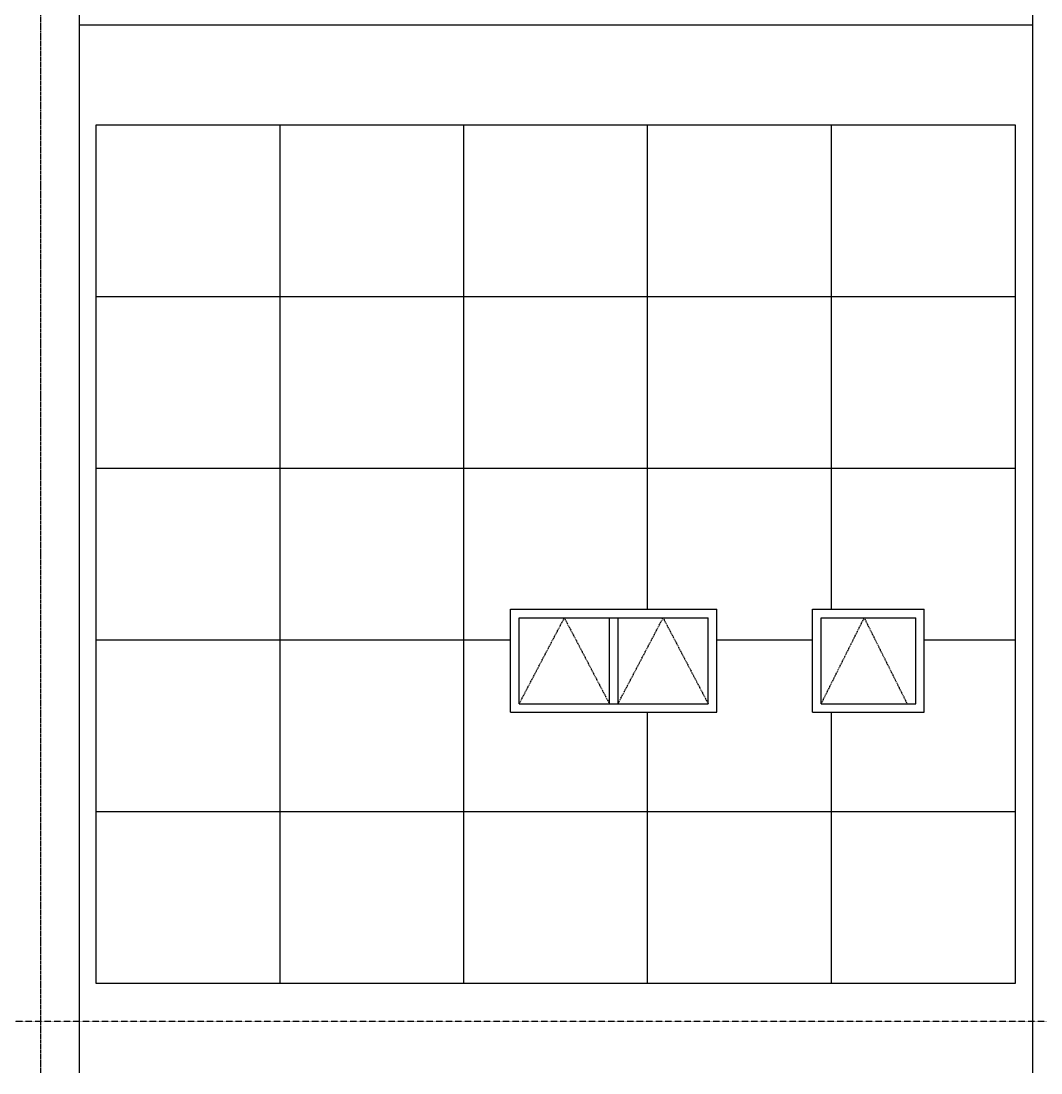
# Model space of a CAD drawing. Header units: inches. Extents: x 102027 to 175311, y -32523 to 10797.
# Drawn here: x 156599 to 162536, y -32313 to -26188 of the extents above; entities that cross this region are included whole.
import ezdxf

# ---------------------------------------------------------------- set-up
doc = ezdxf.new("R2010")
doc.units = ezdxf.units.IN
doc.header["$MEASUREMENT"] = 0
doc.linetypes.add('CENTER', pattern=[2, 1.25, -0.25, 0.25, -0.25])
doc.linetypes.add('HIDDEN', pattern=[0.375, 0.25, -0.125])
doc.layers.add('M-X-BKGD', color=8, linetype='Continuous')

msp = doc.modelspace()

# ---------------------------------------------------------------- linework, layer by layer
at = {"layer": 'M-X-BKGD', "color": 8, "linetype": 'CENTER', "ltscale": 10}
msp.add_line((156711.1, -20883.1), (156711.1, -32313.4), dxfattribs=at)
at = {"layer": 'M-X-BKGD', "color": 8}
for p, q in [((156936.1, -22463.4), (156936.1, -32313.4)), ((162486.1, -23016.3), (162486.1, -32313.4)), ((162486.1, -26213.4), (156936.1, -26213.4)), ((158106.1, -31793.4), (158106.1, -26793.4)), ((159176.1, -31793.4), (159176.1, -26793.4)), ((160246.1, -29613.4), (160246.1, -26793.4)), ((161316.1, -29613.4), (161316.1, -26793.4)), ((162386.1, -27793.4), (157036.1, -27793.4)), ((162386.1, -28793.4), (157036.1, -28793.4)), ((159448.7, -29613.4), (160648.7, -29613.4)), ((159448.7, -30213.4), (159448.7, -29613.4)), ((160648.7, -30213.4), (160648.7, -29613.4)), ((161206.8, -29613.4), (161856.8, -29613.4)), ((161206.8, -30213.4), (161206.8, -29613.4)), ((161856.8, -30213.4), (161856.8, -29613.4)), ((159498.7, -29663.4), (160598.7, -29663.4)), ((159498.7, -30163.4), (159498.7, -29663.4)), ((160023.7, -30163.4), (160023.7, -29663.4)), ((160073.7, -30163.4), (160073.7, -29663.4)), ((160598.7, -30163.4), (160598.7, -29663.4)), ((161256.8, -29663.4), (161806.8, -29663.4)), ((161256.8, -30163.4), (161256.8, -29663.4)), ((161806.8, -30163.4), (161806.8, -29663.4)), ((159448.7, -29793.4), (157036.1, -29793.4)), ((161206.8, -29793.4), (160648.7, -29793.4)), ((162386.1, -29793.4), (161856.8, -29793.4)), ((159498.7, -30163.4), (160598.7, -30163.4)), ((161256.8, -30163.4), (161806.8, -30163.4)), ((159448.7, -30213.4), (160648.7, -30213.4)), ((160246.1, -31793.4), (160246.1, -30213.4)), ((161206.8, -30213.4), (161856.8, -30213.4)), ((161316.1, -31793.4), (161316.1, -30213.4)), ((162386.1, -30793.4), (157036.1, -30793.4))]:
    msp.add_line(p, q, dxfattribs=at)
at = {"layer": 'M-X-BKGD', "color": 8, "linetype": 'HIDDEN', "ltscale": 5}
msp.add_line((174636.1, -32013.4), (150786.1, -32013.4), dxfattribs=at)
at = {"layer": 'M-X-BKGD', "color": 8}
msp.add_lwpolyline([(162386.1, -31793.4), (157036.1, -31793.4), (157036.1, -26793.4), (162386.1, -26793.4)], close=True, dxfattribs=at)
at = {"layer": 'M-X-BKGD', "color": 8, "linetype": 'HIDDEN', "ltscale": 20}
for points in [[(159498.7, -30163.4), (159761.2, -29663.4), (160023.7, -30163.4)], [(160073.7, -30163.4), (160336.2, -29663.4), (160598.7, -30163.4)], [(161256.8, -30163.4), (161506.8, -29663.4), (161756.8, -30163.4)]]:
    msp.add_lwpolyline(points, dxfattribs=at)

doc.saveas('drawing.dxf')
